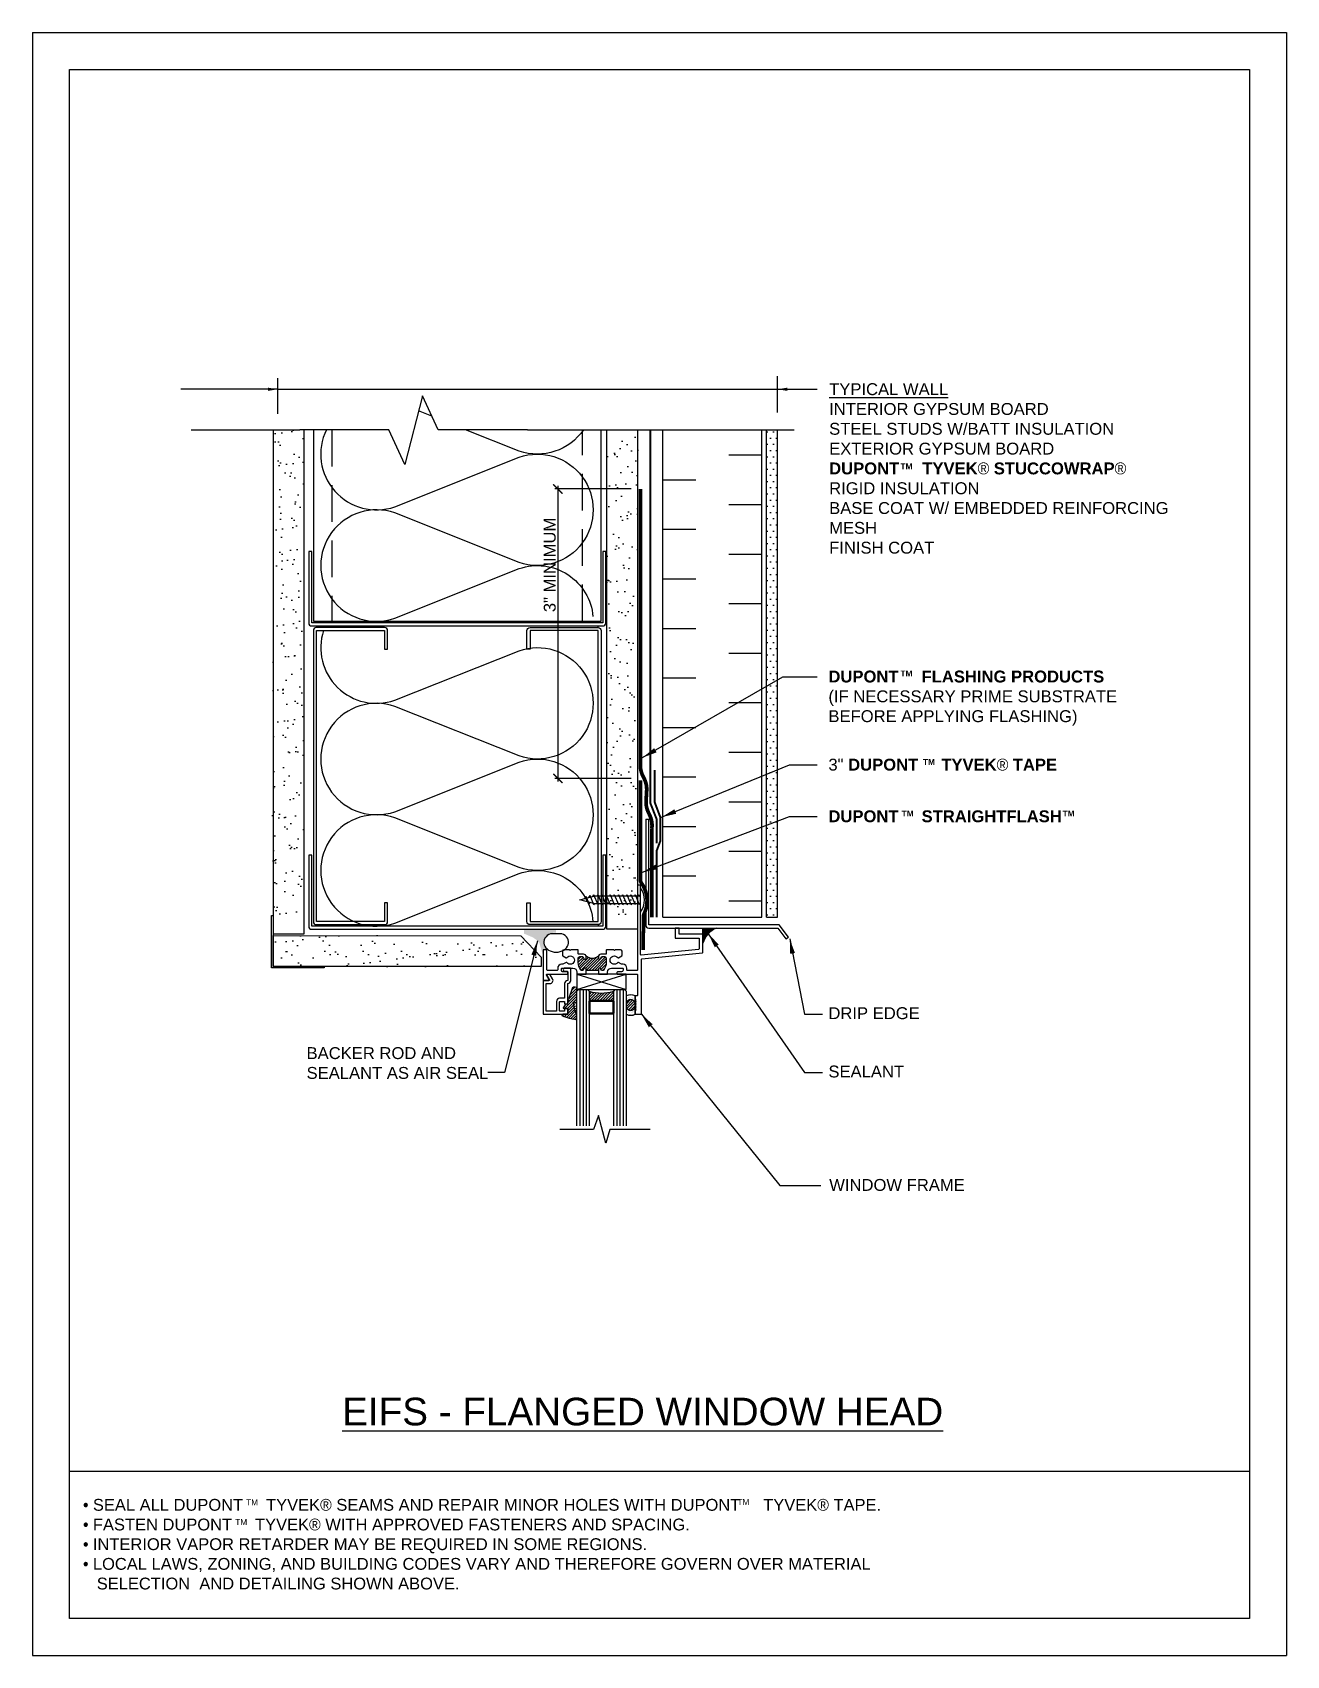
# Model space of a CAD drawing. Extents: x 0 to 25.5, y 0 to 33.
import ezdxf

# ---------------------------------------------------------------- set-up
doc = ezdxf.new("R2010")
doc.units = 0
doc.header["$LTSCALE"] = 1.5
doc.header["$MEASUREMENT"] = 0
doc.linetypes.add('CENTER', pattern=[2, 1.25, -0.25, 0.25, -0.25])
doc.linetypes.add('DASHED', pattern=[0.75, 0.5, -0.25])
doc.layers.get('0').update_dxf_attribs({"linetype": 'CONTINUOUS'})
doc.layers.get('DEFPOINTS').update_dxf_attribs({"linetype": 'CONTINUOUS'})
for name, color, linetype in [('8X11-TTB$0$B', 7, 'CONTINUOUS'), ('A-ANNO-TXT0', 252, 'CONTINUOUS'), ('A-FASTENERS', 1, 'CONTINUOUS'), ('A-FLASHING', 124, 'CONTINUOUS'), ('A-GYP_BOARD', 252, 'CONTINUOUS'), ('A-METAL_STUD', 252, 'CONTINUOUS'), ('A-SEALANT', 252, 'CONTINUOUS'), ('CLADDING', 252, 'CONTINUOUS'), ('DUPONT_FLASHING', 251, 'CENTER'), ('HATCH', 252, 'CONTINUOUS'), ('INSULATION', 40, 'CONTINUOUS'), ('RIGID_INSULATION', 191, 'CONTINUOUS'), ('STRUCTURE', 252, 'CONTINUOUS'), ('TEXT', 7, 'CONTINUOUS'), ('TYVEK', 160, 'DASHED'), ('TYVEK_TAPE', 130, 'CONTINUOUS'), ('W', 7, 'CONTINUOUS'), ('WINDOW', 252, 'CONTINUOUS')]:
    doc.layers.add(name, color=color, linetype=linetype)
doc.styles.add('DETAILS', font='sanss___.ttf', dxfattribs={"height": 1})
doc.dimstyles.new('TYVEKDETAILS', dxfattribs={"dimscale": 6, "dimtxt": 1.5, "dimasz": 0.1, "dimexe": 0.75, "dimexo": 0.75, "dimgap": 0.75, "dimtad": 0, "dimtih": 1, "dimtoh": 1, "dimdec": 4, "dimzin": 0, "dimtxsty": 'DETAILS', "dimcen": 0.0625, "dimazin": 3, "dimtfac": 1, "dimtdec": 4, "dimtofl": 0, "dimtmove": 0, "dimatfit": 3, "dimtolj": 1, "dimtzin": 0})
pattern_1 = [(225, (23.7524557107619, 18.85177684920218), (0.0276213586400995, -0.02762135864009952), [])]

# ---------------------------------------------------------------- blocks, each defined once
blk = doc.blocks.new('*X1')
at = {"color": 0}
for p, q in [((0.140625, 0.34375), (0.140625, 0.34375)), ((0.15625, 0.375), (0.15625, 0.375)), ((0.171875, 0.34375), (0.171875, 0.34375)), ((0.1875, 0.375), (0.1875, 0.375)), ((0.203125, 0.34375), (0.203125, 0.34375)), ((0.21875, 0.375), (0.21875, 0.375)), ((0.234375, 0.34375), (0.234375, 0.34375)), ((0.25, 0.375), (0.25, 0.375)), ((0.265625, 0.34375), (0.265625, 0.34375)), ((0.28125, 0.375), (0.28125, 0.375)), ((0.296875, 0.34375), (0.296875, 0.34375)), ((0.3125, 0.375), (0.3125, 0.375)), ((0.140625, 0.28125), (0.140625, 0.28125)), ((0.140625, 0.09375), (0.140625, 0.09375)), ((0.140625, 0.03125), (0.140625, 0.03125)), ((0.15625, 0.3125), (0.15625, 0.3125)), ((0.15625, 0.0625), (0.15625, 0.0625)), ((0.15625, 0), (0.15625, 0)), ((0.171875, 0.03125), (0.171875, 0.03125)), ((0.1875, 0.3125), (0.1875, 0.3125)), ((0.1875, 0.0625), (0.1875, 0.0625)), ((0.1875, 0), (0.1875, 0)), ((0.203125, 0.03125), (0.203125, 0.03125)), ((0.21875, 0.3125), (0.21875, 0.3125)), ((0.21875, 0.0625), (0.21875, 0.0625)), ((0.21875, 0), (0.21875, 0)), ((0.234375, 0.03125), (0.234375, 0.03125)), ((0.25, 0.3125), (0.25, 0.3125)), ((0.25, 0.0625), (0.25, 0.0625)), ((0.25, 0), (0.25, 0)), ((0.265625, 0.03125), (0.265625, 0.03125)), ((0.28125, 0.3125), (0.28125, 0.3125)), ((0.28125, 0.0625), (0.28125, 0.0625)), ((0.28125, 0), (0.28125, 0)), ((0.296875, 0.28125), (0.296875, 0.28125)), ((0.296875, 0.09375), (0.296875, 0.09375)), ((0.296875, 0.03125), (0.296875, 0.03125)), ((0.3125, 0.3125), (0.3125, 0.3125)), ((0.3125, 0.25), (0.3125, 0.25)), ((0.3125, 0.125), (0.3125, 0.125)), ((0.3125, 0.0625), (0.3125, 0.0625)), ((0.3125, 0), (0.3125, 0))]:
    blk.add_line(p, q, dxfattribs=at)
blk = doc.blocks.new('_ARCHTICK')
at = {"color": 0, "linetype": 'BYBLOCK', "const_width": 0.15}
blk.add_lwpolyline([(-0.5, -0.5), (0.5, 0.5)], dxfattribs=at)

msp = doc.modelspace()

# ---------------------------------------------------------------- hatches: boundary and pattern name
at = {"layer": '8X11-TTB$0$B', "linetype": 'CONTINUOUS'}
h = msp.add_hatch(color=256, dxfattribs=at)
edge = h.paths.add_edge_path()
edge.add_ellipse((10.64631480627565, 14.50190644538086), major_axis=(0.2513421518516594, 0), ratio=0.7904274812811878, start_angle=90, end_angle=228.3388325981948, ccw=False)
edge.add_line((10.64631480627566, 14.70057418940876), (10.64631480627566, 14.76923653660328))
edge.add_line((10.64631480627566, 14.76923653660328), (9.997170938203908, 14.76923653660328))
edge.add_line((9.997170938203908, 14.76923653660328), (9.997170938203908, 14.67654852824967))
edge.add_line((9.997170938203908, 14.67654852824967), (10.1726606257255, 14.60264315825185))
edge.add_line((10.1726606257255, 14.60264315825185), (10.2509321161308, 14.54960534890967))
edge.add_line((10.2509321161308, 14.54960534890967), (10.30659171069204, 14.49135064940361))
edge.add_line((10.30659171069204, 14.49135064940361), (10.33529084333328, 14.38962197999642))
edge.add_line((10.33529084333328, 14.38962197999642), (10.3797364956327, 14.23506794103659))
edge.add_line((10.3797364956327, 14.23506794103659), (10.3797364956327, 14.35348398397795))
edge.add_line((10.3797364956327, 14.35348398397795), (10.4577364956327, 14.35348398397795))
edge.add_line((10.4577364956327, 14.35348398397795), (10.47924160479018, 14.35348398397795))
at = {"layer": 'A-ANNO-TXT0', "linetype": 'CONTINUOUS'}
h = msp.add_hatch(dxfattribs=at)
h.set_pattern_fill('AR-SAND', color=256, scale=0.25175, style=0)
h.set_pattern_definition([(37.50000000000001, (41.39108791470288, 34.20446621156336), (-0.01585857790409385, 0.4850778838490626), [0, -0.3826599999999999, 0, -0.4279749999999999, 0, -0.40909375]), (7.499999999999999, (41.39108791470288, 34.20446621156336), (0.4455412855511502, 0.7104752719215871), [0, -0.206435, 0, -0.3448975, 0, -0.13216875]), (327.5, (41.08143541470288, 34.20446621156336), (0.7839852136959388, 0.001424666727930812), [0, -0.125875, 0, -0.4531499999999999, 0, -0.5916125]), (317.5, (41.08143541470288, 34.20446621156336), (0.7567923727010747, 0.2209548234721972), [0, -0.0629375, 0, -0.297065, 0, -0.3398625])])
h.paths.add_polyline_path([(5.512752156868913, 24.92286006779065), (5.423364095250491, 24.92286006779066), (4.883382516793887, 24.92286006779066), (4.883382516793588, 15.00611418635577), (5.512752156868586, 15.00611418635577)])
h.paths.add_polyline_path([(12.30994426967873, 24.92286006779066), (11.68057462960374, 24.92286006779066), (11.68057462960359, 15.00611418635577), (12.30994426967859, 15.00611418635577)])
h = msp.add_hatch(dxfattribs=at)
h.set_pattern_fill('DOTS', color=256, scale=2.01398, style=0)
h.set_pattern_definition([(0, (39.73871756331251, 33.94059240328304), (0.062936875, 0.12587375), [0, -0.12587375])])
h.paths.add_polyline_path([(15.15054479271089, 24.92286006779066), (14.92827760350701, 24.92286006779066), (14.928277603507, 15.00903821608661), (15.15054479271091, 15.00903821608661)])
at = {"layer": 'HATCH'}
h = msp.add_hatch(dxfattribs=at)
h.set_pattern_fill('AR-SAND,_O', color=256, scale=0.25, angle=-1.272221872585407e-14)
h.set_pattern_definition([(37.49999999999999, (-3.78015125224276, 23.69533725414368), (-0.01574833952740192, 0.4817059422532897), [0, -0.38, 0, -0.425, 0, -0.40625]), (7.49999999999999, (-3.78015125224276, 23.69533725414368), (0.4424441763169319, 0.705536516307435), [0, -0.2049999999999993, 0, -0.3424999999999987, 0, -0.1312499999999994]), (327.5, (-4.087651252242765, 23.69533725414368), (0.7785354654378738, 0.001414763384240934), [0, -0.125, 0, -0.45, 0, -0.5875]), (317.5, (-4.087651252242765, 23.69533725414368), (0.7515316511430733, 0.2194188912335621), [0, -0.0625, 0, -0.295, 0, -0.3375])])
h.paths.add_polyline_path([(4.893382516793594, 14.63841774059851), (4.893382516793594, 14.01058714789389), (10.34638251679359, 14.01058714789389), (10.34638251679359, 14.19799914503159), (9.930628539185589, 14.63558714789388)])
at = {"layer": 'TEXT', "linetype": 'CONTINUOUS'}
msp.add_hatch(color=7, dxfattribs=at).paths.add_polyline_path([(13.90615021266731, 14.79087920858738), (13.63291918359234, 14.79087920858738), (13.63291918359234, 14.55881354297339), (13.63291918359234, 14.48054006517635, -0.2237295289594816)])
at = {"layer": 'WINDOW'}
h = msp.add_hatch(dxfattribs=at)
h.set_pattern_fill('ANSI31', color=256, scale=0.3125, angle=-180, style=0)
h.set_pattern_definition(pattern_1)
h.paths.add_polyline_path([(11.66791918359232, 14.09330590380672), (11.66791918359232, 14.17838248446988, 0.4142135623730782), (11.63691918359232, 14.20938248446988), (11.60647922843566, 14.20938248446988), (11.58291900765063, 14.20938248446988, 0.4134367706477985), (11.55791909562148, 14.18444880591782, -0.4134367706477768), (11.53291918359233, 14.15951512736578, -0.4142135623730014), (11.50791918359232, 14.18451512736577), (11.50791918359231, 14.22151512736575, -0.0235299427076355), (11.50814040184743, 14.22621330658701, -0.3828738555299172), (11.2576979653372, 14.22621330658701, -0.02352994270754205), (11.25791918359231, 14.22151512736578), (11.25791918359232, 14.18451512736578, -0.414213562373142), (11.23291918359232, 14.15951512736578, -0.4134367706478139), (11.20791927156316, 14.18444880591784, 0.4134367706477617), (11.182919359534, 14.20938248446988), (11.12891918359231, 14.20938248446988, 0.4142135623731245), (11.09791918359231, 14.17838248446988), (11.09791918359231, 14.09330590380669, 0.1770594805052711), (11.15686543213197, 13.93206551168075, 0.2209495453946134), (11.16450758219039, 13.92851512736578), (11.18291918359231, 13.92851512736578, 0.4142135623731367), (11.20791918359231, 13.95351512736578, -0.4142135623730951), (11.23291918359232, 13.97851512736578, -0.4142135623731262), (11.25791918359232, 13.95351512736578), (11.25791918359231, 13.92851512736578), (11.50791918359232, 13.92851512736578), (11.50791918359232, 13.95351512736576, -0.4142135623732721), (11.53291918359233, 13.97851512736577, -0.4142135623730742), (11.55791918359231, 13.95351512736578, 0.4142135623731161), (11.58291918359233, 13.92851512736578), (11.60133078499425, 13.92851512736578, 0.2209495453946811), (11.60897293505267, 13.93206551168075, 0.1770594805052991)])
h = msp.add_hatch(dxfattribs=at)
h.set_pattern_fill('ANSI31', color=256, scale=0.3125, angle=-180, style=0)
h.set_pattern_definition(pattern_1)
edge = h.paths.add_edge_path()
edge.add_ellipse((11.03881229226082, 13.17100101638528), major_axis=(-0.03159978577966089, 0.1394281120501379), ratio=0.1315504041792656, start_angle=43.1554929007536, end_angle=180.0222035758548)
edge.add_arc((11.0189767460833, 13.27112562511844), 0.01581211163489906, 41.51531821076611, 187.5342239358506, ccw=False)
edge.add_arc((11.04765438319419, 13.29690276057084), 0.02274858542222977, 222.2539258485234, 304.0602292989292)
edge.add_arc((11.05500924655273, 13.29272414986804), 0.01562499999999823, 290.1629550825492, 350.3876189619861)
edge.add_line((11.07041487119355, 13.29011505914015), (11.07041487119355, 13.56247379270914))
edge.add_line((11.07041487119355, 13.56247379270914), (11.06973903718998, 13.56924345748497))
edge.add_ellipse((11.02405058609887, 13.56811141115173), major_axis=(0.04568845109110958, 0.001132046333257498), ratio=0.6211639215728223, start_angle=-2.228932720769633e-11, end_angle=153.240306021906)
edge.add_line((10.98293863190164, 13.57987869305224), (10.90633580346158, 13.36396572499086))
edge.add_ellipse((10.91537364277497, 13.34005083189714), major_axis=(0.008507034838835916, 0.04675090711238047), ratio=0.3124151545627992, start_angle=62.54228582398135, end_angle=105.8208557421258)
edge.add_line((10.89900195478345, 13.32986215854268), (10.88263073931947, 13.25373339465391))
edge.add_arc((10.84412512085291, 13.30316445742682), 0.06265869947861552, 270.45561106428346, 307.9177399520764, ccw=False)
edge.add_arc((10.84721420472357, 13.22047510644363), 0.02019947474510423, 97.3691930735012, 140.7733178533448)
edge.add_line((10.83156668011489, 13.23324905468209), (10.79222808474698, 13.17116011231292))
edge.add_arc((10.80785308474698, 13.17116011231292), 0.01562499999999938, 179.9999999999935, 278.918565466008)
edge.add_line((10.81027543639283, 13.1557240235109), (10.88291918359232, 13.16712384783467))
edge.add_line((10.88291918359232, 13.16712384783467), (10.88291918359232, 13.03713607180084))
edge.add_line((10.88291918359232, 13.03713607180084), (10.78150982171582, 13.03713607180101))
edge.add_arc((10.78150982171578, 13.02151107180102), 0.0156249999999991, 89.99999999989903, 232.8133697693361)
edge.add_ellipse((10.92124252428734, 12.96831880675653), major_axis=(-0.1491766593049794, 0.04074428102226011), ratio=0.09140054553598981, start_angle=-1.017777498068325e-12, end_angle=179.999999999999)
edge.add_line((11.07041918359232, 12.92757452573427), (11.07041918359232, 13.03157452573428))
h = msp.add_hatch(dxfattribs=at)
h.set_pattern_fill('ANSI31', color=256, scale=0.3125, angle=-180, style=0)
h.set_pattern_definition(pattern_1)
h.paths.add_polyline_path([(11.32041918359232, 13.50726512736577, 0.1532661169364064), (11.82041918359232, 13.50726512736577), (11.82041918359232, 13.30401445686299, 0.4142135623730951), (11.80041918359233, 13.324014456863), (11.34041918359233, 13.324014456863, 0.4142135623730951), (11.32041918359232, 13.30401445686299)])
h = msp.add_hatch(dxfattribs=at)
h.set_pattern_fill('ANSI31', color=256, scale=0.3125, angle=-180, style=0)
h.set_pattern_definition(pattern_1)
h.paths.add_polyline_path([(12.25791918359231, 13.27601374472752, 0.5994849690439674), (12.07041918359231, 13.27601374472751), (12.07041918359231, 13.17583122270282, 0.5994849690439856), (12.25791918359231, 13.17583122270282)])

# ---------------------------------------------------------------- linework, layer by layer
at = {"layer": 'A-ANNO-TXT0', "linetype": 'CONTINUOUS'}
for p, q in [((13.63291918359234, 14.55881354297339), (13.63291918359234, 14.79087920858738)), ((13.63291918359234, 14.79087920858738), (13.81149999569854, 14.79087920858738))]:
    msp.add_line(p, q, dxfattribs=at)
at = {"layer": 'A-FASTENERS', "color": 252}
for p, q in [((11.13147091039204, 15.3640557157447, 2.979996827461446e-09), (11.4131617821075, 15.43674095744392, 2.979996827461446e-09)), ((11.4131617821075, 15.29137047404548, 2.979996827461446e-09), (11.13147091039204, 15.3640557157447, 2.979996827461446e-09)), ((11.2346847343882, 15.39025137263137, 2.979996827461446e-09), (11.26151684580768, 15.42999190522038, 2.979996827461446e-09)), ((11.32267011757799, 15.28158268101809, 2.979996827461446e-09), (11.26151684580768, 15.42999190522038, 2.979996827461446e-09)), ((11.31079362828823, 15.41032670426863, 2.979996827461446e-09), (11.33762573970771, 15.45006723685763, 2.979996827461446e-09)), ((11.32267011757799, 15.28158268101809, 2.979996827461446e-09), (11.34238447304674, 15.31084903843997, 2.979996827461446e-09)), ((11.41525986560359, 15.26166161174079, 2.979996827461446e-09), (11.33762573970771, 15.45006723685763, 2.979996827461446e-09)), ((11.39146759686318, 15.43114316477021, 2.979996827461446e-09), (11.41527512439265, 15.46640404338142, 2.979996827461446e-09)), ((12.36691918359233, 15.43674095744369, 2.979996827461446e-09), (11.4131617821075, 15.43674095744392, 2.979996827461446e-09)), ((11.4131617821075, 15.29137047404548, 2.979996827461446e-09), (12.36691918359233, 15.29137047404525, 2.979996827461446e-09)), ((11.41525986560359, 15.26166161174079, 2.979996827461446e-09), (11.43497422107234, 15.29092796916267, 2.979996827461446e-09)), ((11.49964096911922, 15.26166161174079, 2.979996827461446e-09), (11.41527512439265, 15.46640404338142, 2.979996827461446e-09)), ((11.47989609607234, 15.43713768595954, 2.979996827461446e-09), (11.49965622790828, 15.46640404338142, 2.979996827461446e-09)), ((11.49964096911922, 15.26166161174079, 2.979996827461446e-09), (11.51935532458797, 15.29092796916267, 2.979996827461446e-09)), ((11.58402207263484, 15.26166161174079, 2.979996827461446e-09), (11.49965622790828, 15.46640404338142, 2.979996827461446e-09)), ((11.56427719958797, 15.43713768595954, 2.979996827461446e-09), (11.5840373314239, 15.46640404338142, 2.979996827461446e-09)), ((11.58402207263484, 15.26166161174079, 2.979996827461446e-09), (11.60373642810359, 15.29092796916267, 2.979996827461446e-09)), ((11.66840317615047, 15.26166161174079, 2.979996827461446e-09), (11.5840373314239, 15.46640404338142, 2.979996827461446e-09)), ((11.64865830310359, 15.43713768595954, 2.979996827461446e-09), (11.66841843493953, 15.46640404338142, 2.979996827461446e-09)), ((11.66840317615047, 15.26166161174079, 2.979996827461446e-09), (11.68811753161922, 15.29092796916267, 2.979996827461446e-09)), ((11.75278427966609, 15.26166161174079, 2.979996827461446e-09), (11.66841843493953, 15.46640404338142, 2.979996827461446e-09)), ((11.73303940661922, 15.43713768595954, 2.979996827461446e-09), (11.75279953845515, 15.46640404338142, 2.979996827461446e-09)), ((11.75278427966609, 15.26166161174079, 2.979996827461446e-09), (11.77249863513484, 15.29092796916267, 2.979996827461446e-09)), ((11.83716538318172, 15.26166161174079, 2.979996827461446e-09), (11.75279953845515, 15.46640404338142, 2.979996827461446e-09)), ((11.81742051013484, 15.43713768595954, 2.979996827461446e-09), (11.83718064197078, 15.46640404338142, 2.979996827461446e-09)), ((11.83716538318172, 15.26166161174079, 2.979996827461446e-09), (11.85687973865047, 15.29092796916267, 2.979996827461446e-09)), ((11.92154648669734, 15.26166161174079, 2.979996827461446e-09), (11.83718064197078, 15.46640404338142, 2.979996827461446e-09)), ((11.90179398425594, 15.43713768595954, 2.979996827461446e-09), (11.92154648669734, 15.46640404338142, 2.979996827461446e-09)), ((12.00592759021297, 15.26166161174079, 2.979996827461446e-09), (11.92154648669734, 15.46640404338142, 2.979996827461446e-09)), ((11.92154648669734, 15.26166161174079, 2.979996827461446e-09), (11.94126084216609, 15.29092796916267, 2.979996827461446e-09)), ((11.98616745837703, 15.43713768595954, 2.979996827461446e-09), (12.00592759021297, 15.46640404338142, 2.979996827461446e-09)), ((12.09030106433406, 15.26166161174079, 2.979996827461446e-09), (12.00592759021297, 15.46640404338142, 2.979996827461446e-09)), ((12.00592759021297, 15.26166161174079, 2.979996827461446e-09), (12.02563431628719, 15.29092796916267, 2.979996827461446e-09)), ((12.07054856189265, 15.43713768595954, 2.979996827461446e-09), (12.09030106433406, 15.46640404338142, 2.979996827461446e-09)), ((12.17467453845515, 15.26166161174079, 2.979996827461446e-09), (12.09030106433406, 15.46640404338142, 2.979996827461446e-09)), ((12.09030106433406, 15.26166161174079, 2.979996827461446e-09), (12.11000779040828, 15.29092796916267, 2.979996827461446e-09)), ((12.15492203601375, 15.43713768595954, 2.979996827461446e-09), (12.17467453845515, 15.46640404338142, 2.979996827461446e-09)), ((12.25904801257625, 15.26166161174079, 2.979996827461446e-09), (12.17467453845515, 15.46640404338142, 2.979996827461446e-09)), ((12.17467453845515, 15.26166161174079, 2.979996827461446e-09), (12.1943888939239, 15.29092796916267, 2.979996827461446e-09)), ((12.23929551013484, 15.43713768595954, 2.979996827461446e-09), (12.25904801257625, 15.46640404338142, 2.979996827461446e-09)), ((12.34342148669734, 15.26166161174079, 2.979996827461446e-09), (12.25904801257625, 15.46640404338142, 2.979996827461446e-09)), ((12.32366898425594, 15.43713768595954, 2.979996827461446e-09), (12.34342148669734, 15.46640404338142, 2.979996827461446e-09)), ((12.36691918359256, 15.40938404212714, 2.979996827461446e-09), (12.34342148669734, 15.46640404338142, 2.979996827461446e-09)), ((12.34342148669734, 15.26166161174079, 2.979996827461446e-09), (12.36313584216609, 15.29092796916267, 2.979996827461446e-09))]:
    msp.add_line(p, q, dxfattribs=at)
msp.add_arc((12.00136223430572, 15.36151512736579, 2.979996827461446e-09), 0.4428677942363103, 325.6322452455889, 34.36775475441015, dxfattribs=at)
at = {"layer": 'A-FLASHING'}
msp.add_line((12.46912265070412, 17.00671094214281), (12.53205961471178, 17.00671094214281), dxfattribs=at)
msp.add_lwpolyline([(12.46912265070412, 17.00671094214281), (12.46912265070412, 14.85381617259493, 0.414213562373095), (12.53205961471162, 14.79087920858738), (14.93274466809839, 14.79087920858738)], format="xyb", dxfattribs=at)
msp.add_lwpolyline([(14.93274466809839, 14.85381617259458), (12.53205961471162, 14.8538161725951), (12.53205961471178, 17.00671094214281)], dxfattribs=at)
at = {"layer": 'A-FLASHING', "elevation": 3.000831249158483e-09}
msp.add_lwpolyline([(14.35017959682448, 14.79087920858738), (15.15372898607944, 14.79087920858738), (15.31790355781761, 14.56903571790802), (15.3701137154634, 14.60428591654289), (15.18544964081498, 14.85381617259493), (14.35017959682448, 14.8538161725951)], dxfattribs=at)
at = {"layer": 'A-GYP_BOARD', "linetype": 'CONTINUOUS'}
for p, q in [((3.223877315677129, 24.92286006779066, 4.195972745326867e-09), (5.433364095250511, 24.92286006779066, 4.195972745326867e-09)), ((10.0655246462025, 24.92286006779066, 4.195972745326867e-09), (15.48640627460434, 24.92286006779066, 4.195972745326867e-09))]:
    msp.add_line(p, q, dxfattribs=at)
at = {"layer": 'A-GYP_BOARD'}
for points in [[(4.893382516793892, 24.92286006779066), (4.893382516793594, 14.67317312600254), (5.522752156868592, 14.67317312600254), (5.522752156868918, 24.92286006779065)], [(12.30491918359248, 24.92286006779066), (12.30491918359232, 14.76626767999133), (11.67991918359232, 14.76626767999133), (11.67991918359248, 24.92286006779066)]]:
    msp.add_lwpolyline(points, dxfattribs=at)
for points in [[(4.893382516793594, 15.04904705401751), (4.893382516793594, 14.01058714789389), (5.931842422917342, 14.01058714789389), (5.931842422917342, 13.97911866589011), (4.861914034789848, 13.97911866589011), (4.861914034789848, 15.04904705401751)], [(4.893382516793594, 14.63841774059851), (9.930628539185587, 14.63558714789389), (10.34638251679359, 14.19799914503159), (10.34638251679359, 14.01058714789389), (4.893382516793594, 14.01058714789389)]]:
    msp.add_lwpolyline(points, close=True, dxfattribs=at)
at = {"layer": 'A-METAL_STUD'}
for p, q in [((5.774500012898585, 20.90218470671503), (5.774500012898585, 20.93365318871906)), ((11.50176373758109, 20.90218470671503), (11.50176373758109, 20.93365318871906)), ((5.774500012898585, 14.86023616199505), (5.774500012898585, 14.82876767999128)), ((11.50176373758109, 14.86023616199505), (11.50176373758109, 14.8287676799911))]:
    msp.add_line(p, q, dxfattribs=at)
msp.add_lwpolyline([(5.711563048891193, 24.92286006779063), (5.711563048891094, 21.02805863473055), (11.56470070158859, 21.02805863473055), (11.5647007015887, 24.92286006779066)], dxfattribs=at)
at = {"layer": 'A-METAL_STUD', "linetype": 'DASHED'}
msp.add_lwpolyline([(6.089184832936184, 24.92286006779059), (6.089184832936098, 21.02805863473055), (11.18707891754359, 21.02805863473055), (11.18707891754368, 24.92286006779066)], dxfattribs=at)
at = {"layer": 'A-METAL_STUD'}
for points in [[(11.59616918359234, 22.44414032489901), (11.59616918359211, 20.99659015272652), (5.680094566887348, 20.99659015272677), (5.680094566887348, 22.44414032489901), (5.617157602879843, 22.44414032489901), (5.617157602879843, 20.99659015272652, 0.414213562373095), (5.680094566887348, 20.93365318871906), (11.59616918359234, 20.93365318871906, 0.414213562373095), (11.65910614759984, 20.99659015272652), (11.65910614759984, 22.44414032489901)], [(7.159113221063137, 20.46162595866256), (7.222050185071097, 20.46162595866256), (7.222050185071097, 20.83924774270757, 0.414213562373095), (7.159113221063592, 20.90218470671503), (5.774500012898585, 20.90218470671503, 0.414213562373095), (5.711563048891094, 20.83924774270757), (5.711563048891094, 14.9231731260026, 0.414213562373095), (5.774500012898585, 14.86023616199505), (7.159113221063592, 14.86023616199505, 0.414213562373095), (7.222050185071097, 14.9231731260026), (7.222050185071097, 15.30079491004786), (7.159113221063137, 15.30079491004786), (7.159113221063137, 14.9231731260026), (5.774500012898585, 14.92317312600277), (5.774500012899054, 20.83924774270757), (7.159113221063137, 20.83924774270757)], [(10.11715052941655, 20.46162595866256), (10.05421356540859, 20.46162595866256), (10.05421356540859, 20.83924774270757, -0.414213562373095), (10.11715052941609, 20.90218470671503), (11.50176373758109, 20.90218470671503, -0.414213562373095), (11.56470070158859, 20.83924774270757), (11.56470070158859, 14.9231731260026, -0.414213562373095), (11.50176373758109, 14.86023616199505), (10.11715052941609, 14.86023616199505, -0.414213562373095), (10.05421356540859, 14.9231731260026), (10.05421356540859, 15.30079491004786), (10.11715052941655, 15.30079491004786), (10.11715052941655, 14.9231731260026), (11.50176373758109, 14.92317312600277), (11.50176373758063, 20.83924774270757), (10.11715052941655, 20.83924774270757)], [(11.59616918359234, 16.2763178521636), (11.59616918359211, 14.8287676799911), (5.680094566887348, 14.82876767999128), (5.680094566887348, 16.2763178521636), (5.617157602879843, 16.2763178521636), (5.617157602879843, 14.8287676799911, 0.414213562373095), (5.680094566887348, 14.76583071598356), (11.59616918359234, 14.76583071598356, 0.414213562373095), (11.65910614759984, 14.8287676799911), (11.65910614759984, 16.2763178521636)]]:
    msp.add_lwpolyline(points, format="xyb", close=True, dxfattribs=at)
at = {"layer": 'A-SEALANT'}
for p, q in [((11.51087253575898, 10.97763482300343, 2.979996827461446e-09), (11.41004730425039, 10.69857131327764, 2.979996827461446e-09)), ((11.65872187546382, 10.41950780355184, 2.979996827461446e-09), (11.51087253575898, 10.97763482300343, 2.979996827461446e-09)), ((11.41004730425039, 10.69857131327764, 2.979996827461446e-09), (10.72234302699161, 10.69857131327764, 2.979996827461446e-09)), ((11.74216467574758, 10.69857131327764, 2.979996827461446e-09), (11.65872187546382, 10.41950780355184, 2.979996827461446e-09)), ((12.56224531511271, 10.69857131327764, 2.979996827461446e-09), (11.74216467574758, 10.69857131327764, 2.979996827461446e-09))]:
    msp.add_line(p, q, dxfattribs=at)
at = {"layer": 'CLADDING'}
for p, q in [((14.92827760350699, 15.00903821608661), (14.92827760350701, 24.92286006779066)), ((15.15054479271091, 15.00903821608661), (15.15054479271089, 24.92286006779066)), ((14.92827760350701, 15.00903821608661), (15.15054479271091, 15.00903821608661))]:
    msp.add_line(p, q, dxfattribs=at)
at = {"layer": 'DEFPOINTS'}
for p, q in [((-5.329070518200751e-15, 33), (0, -3.552713678800501e-15)), ((-5.329070518200751e-15, 33), (25.5, 33)), ((25.5, 33), (25.5, -3.552713678800501e-15)), ((0, -3.552713678800501e-15), (25.5, -3.552713678800501e-15))]:
    msp.add_line(p, q, dxfattribs=at)
at = {"layer": 'DUPONT_FLASHING', "linetype": 'CONTINUOUS', "const_width": 0.07552435680899999}
for points in [[(12.36300028388964, 23.71921513280216), (12.36300028388964, 18.12073799575162)], [(12.48805324139036, 17.56167653707897), (12.47879524752458, 17.41017343158629)], [(12.59548561108431, 16.82039548292982), (12.59377516328551, 15.00611418635577)]]:
    msp.add_lwpolyline(points, dxfattribs=at)
at = {"layer": 'DUPONT_FLASHING', "linetype": 'CONTINUOUS'}
for points, const_width in [([(12.36300028388964, 18.14973812185524, 0.1527414251704736), (12.42552676264002, 17.8557073294671, -0.1527414251704743), (12.48805324139036, 17.56167653707897)], 0.07552435680899999), ([(12.47879524752458, 17.41017343158629), (12.47879524752458, 17.41017343158629, 0.1527414251704736), (12.53714042930446, 17.1152844572581, -0.1527414251704743), (12.59548561108431, 16.82039548292982)], 0.07552435680899999), ([(12.41579002597202, 14.34581749492028, 0.1099837657425631), (12.41579002597202, 14.34581749492028), (12.4265220966507, 15.05312046551644)], 0.075)]:
    msp.add_lwpolyline(points, format="xyb", dxfattribs=dict(at, const_width=const_width))
at = {"layer": 'DUPONT_FLASHING', "linetype": 'CONTINUOUS', "const_width": 0.075, "elevation": 2.979996827461446e-09}
msp.add_lwpolyline([(12.42395598780901, 15.03061187040812), (12.42395598780901, 15.03061187040812, -0.1140057311146726), (12.43408872488404, 15.07447387052633, 0.2742648549507707), (12.3827140964338, 15.70497384802212, -0.1554001096778946), (12.36429509109455, 15.7628058574128), (12.36429509109455, 17.79682855965706)], format="xyb", dxfattribs=at)
at = {"layer": 'HATCH', "color": 7}
msp.add_arc((14.0989560638879, 14.34567809984772, 2.979996827461446e-09), 0.4851578335839942, 113.4162714994137, 163.8605898891167, dxfattribs=at)
at = {"layer": 'INSULATION'}
msp.add_lwpolyline([(8.120315058847975, 25.19667676135447), (7.849143551831499, 25.30467272051712)], dxfattribs=at)
for points in [[(5.976742445272578, 24.92286006779061, 0.6686231589737575), (7.365727223468511, 23.35611271028648), (9.897304903574167, 24.36433131985167, -1.404370499398822), (9.897304903575083, 22.22324735815025), (7.365727223465541, 23.23146596771672, 1.404370499403762), (7.365727223468511, 21.09038200601651), (9.897304903574167, 22.0986006155817, -0.4894259417186669), (11.39680206668559, 21.12246408074205)], [(11.20491927281266, 24.92286006779066, -0.3389672377157131), (9.897304903575083, 24.48897806242022), (8.807847517563719, 24.92286212591804)], [(5.916469782240043, 20.83924774270757, 0.6181255570715865), (7.365727223469193, 19.42255245981743), (9.897304903575083, 20.43077106938262, -1.404370499398822), (9.897304903575083, 18.28968710768094), (7.365727223465541, 19.29790571724741, 1.404370499403763), (7.365727223468511, 17.1568217555472), (9.897304903574167, 18.16504036511238, -1.404370499398822), (9.897304903575083, 16.02395640341097), (7.365727223465541, 17.03217501297744, 1.404370499403762), (7.365727223468511, 14.89109105127723), (9.897304903574167, 15.89930966084241, -0.4894259417186669), (11.39680206668559, 14.92317312600277)]]:
    msp.add_lwpolyline(points, format="xyb", dxfattribs=at)
at = {"layer": 'RIGID_INSULATION', "linetype": 'CONTINUOUS'}
for p, q in [((12.81494423670047, 15.00903821608661), (12.81494423670049, 24.92286006779066)), ((14.82892708494053, 15.00903821608661), (14.82892708494051, 24.92286006779066)), ((14.15759946886047, 24.40913989965519), (14.82892708494047, 24.40913989965519)), ((12.81494423670047, 23.90564418759502), (13.48627185278048, 23.90564418759519)), ((14.15759946886048, 23.40214847553517), (14.82892708494047, 23.40214847553517)), ((12.81494423670041, 22.89865276347508), (13.48627185278044, 22.89865276347516)), ((14.15759946886043, 22.39515705141515), (14.82892708494043, 22.39515705141515)), ((12.81494423670039, 21.89166133935505), (13.4862718527804, 21.89166133935514)), ((14.1575994688604, 21.38816562729512), (14.82892708494039, 21.38816562729512)), ((12.81494423670033, 20.88466991523511), (13.48627185278034, 20.88466991523511)), ((14.15759946886033, 20.38117420317509), (14.82892708494034, 20.38117420317509)), ((12.8149442367003, 19.87767849111508), (13.4862718527803, 19.87767849111508)), ((14.1575994688603, 19.37418277905507), (14.8289270849403, 19.37418277905507)), ((12.81494423670024, 18.87068706699506), (13.48627185278026, 18.87068706699515)), ((14.15759946886023, 18.36719135493513), (14.82892708494025, 18.36719135493513)), ((12.8149442367002, 17.86369564287503), (13.48627185278021, 17.86369564287512)), ((14.15759946886021, 17.36019993081511), (14.8289270849402, 17.36019993081511)), ((12.81494423670014, 16.85670421875501), (13.48627185278016, 16.85670421875518)), ((14.15759946886015, 16.35320850669517), (14.82892708494015, 16.35320850669517)), ((12.81494423670011, 15.84971279463507), (13.48627185278011, 15.84971279463515)), ((14.15759946886012, 15.34621708257514), (14.82892708494011, 15.34621708257514)), ((12.81494423670047, 15.00903821608661), (14.82892708494053, 15.00903821608661))]:
    msp.add_line(p, q, dxfattribs=at)
at = {"layer": 'STRUCTURE', "elevation": 4.195972745326867e-09}
msp.add_lwpolyline([(10.0655246462025, 24.92286006779066), (8.246661157018703, 24.92286304427219), (7.928219545737274, 25.61298076473251), (7.570669195715723, 24.21893380207237), (7.245985942474718, 24.92286006779049), (5.433364095250511, 24.92286006779066)], dxfattribs=at)
at = {"layer": 'TEXT'}
for p, q in [((4.987096470236935, 25.27960884727278, 1.019763524364383e-08), (4.987096470236935, 25.97308148952317, 1.019763524364383e-08)), ((4.987096470236935, 25.24331956579314, 7.19680399448535e-09), (4.987096470236935, 25.93679220804344, 7.19680399448535e-09)), ((4.987096470236949, 25.74524275420143, 1.019763524364383e-08), (15.31760505546885, 25.74524275420143, 6.586255737663633e-09)), ((15.1505447927109, 25.27041696939641), (15.15054479271089, 26.00937077100282)), ((10.68336059482186, 23.78171513280216), (10.68336059482186, 17.771338942198)), ((12.17440374521291, 23.71921513280216), (10.62086059482186, 23.71921513280216)), ((12.17440374521291, 17.833838942198), (10.62086059482186, 17.833838942198)), ((15.39026787923164, 18.11024661422669), (15.95346614774579, 18.11024661422669)), ((15.39026787923164, 17.06051684648271), (15.95346614774577, 17.06051684648271))]:
    msp.add_line(p, q, dxfattribs=at)
at = {"layer": 'TYVEK', "color": 23, "const_width": 0.0402796569648, "elevation": -3.000831249158483e-09}
msp.add_lwpolyline([(12.69448922425781, 16.51660132253573), (12.69448937149663, 17.00036875615487), (12.56607942455037, 17.32316729692402), (12.56608173758293, 24.92286006779066)], dxfattribs=at)
at = {"layer": 'TYVEK_TAPE', "const_width": 0.0402796569648, "elevation": -3.000831249158483e-09}
msp.add_lwpolyline([(12.69389678854278, 15.00611418635577), (12.69389678854278, 16.36796110703373), (12.76485172349813, 16.55737725872996), (12.76485172349813, 17.04896315470238), (12.64971445164056, 17.35632527075235), (12.64971445164056, 18.00553483841185)], dxfattribs=at)
at = {"layer": 'W', "color": 7}
msp.add_line((0.7499999999999973, 3.749999999999996), (24.75, 3.749999999999996), dxfattribs=at)
at = {"layer": 'W'}
msp.add_lwpolyline([(0.749999999999992, 32.25), (24.75, 32.25), (24.75, 0.7499999999999964), (0.749999999999992, 0.7499999999999964)], close=True, dxfattribs=at)
at = {"layer": 'WINDOW'}
for p, q in [((10.76206932571323, 14.6765648822543), (10.53692566275733, 14.6765648822543)), ((11.13291918359232, 13.53851512736577, 2.979996827461446e-09), (11.13291918359232, 10.77018333049894, 2.979996827461446e-09)), ((11.19541918359232, 13.53851512736577, 2.979996827461446e-09), (11.19541918359232, 10.77018333049894, 2.979996827461446e-09)), ((11.25791918359232, 13.53851512736577, 2.979996827461446e-09), (11.25791918359232, 10.77018333049894, 2.979996827461446e-09)), ((11.88291918359232, 13.53851512736577, 2.979996827461446e-09), (11.88291918359232, 10.77018333049894, 2.979996827461446e-09)), ((11.94541918359232, 13.53851512736577, 2.979996827461446e-09), (11.94541918359232, 10.77018333049894, 2.979996827461446e-09)), ((12.00791918359232, 13.53851512736577, 2.979996827461446e-09), (12.00791918359232, 10.77018333049894, 2.979996827461446e-09))]:
    msp.add_line(p, q, dxfattribs=at)
at = {"layer": 'WINDOW', "elevation": 2.979996827461446e-09}
for points in [[(11.53291918359233, 14.15951512736576, 0.4142135623731159), (11.55791918359232, 14.18451512736577, -0.4142135623731054), (11.58291918359233, 14.20951512736578), (11.63691918359233, 14.20951512736578, -0.4142135623730949), (11.66791918359234, 14.17851512736578), (11.66791918359234, 14.09330590380669, -0.1770594805052748), (11.60897293505267, 13.93206551168075, -0.2209495453948463), (11.60133078499425, 13.92851512736578), (11.58291918359233, 13.92851512736578, -0.4142135623730846), (11.55791918359234, 13.95351512736578, 0.4142135623731262), (11.53291918359233, 13.97851512736578, 0.4142135623731367), (11.50791918359232, 13.95351512736578), (11.50791918359232, 13.85051512736577), (11.68591918359232, 13.85051512736577, 0.414213562373095), (11.69591918359233, 13.86051512736577), (11.69591918359233, 13.89551512736577, -0.4142135623730919), (11.77591918359233, 13.97551512736577), (11.99791918359233, 13.97551512736578, -0.4142135623731211), (12.00791918359232, 13.96551512736578), (12.00791918359232, 13.93151512736577, -0.414213562373095), (11.97691918359233, 13.90051512736578), (11.89791918359233, 13.90051512736576, 0.414213562373095), (11.88291918359232, 13.88551512736578), (11.88291918359232, 13.86051512736577, 0.414213562373095), (11.89291918359233, 13.85051512736578), (12.29491918359233, 13.85051512736578, -0.414213562373069), (12.30491918359234, 13.84051512736578), (12.30491918359232, 13.42351512736577, -0.4142135623730691), (12.29491918359233, 13.41351512736577), (12.26791918359233, 13.41351512736577, 0.414213562373069), (12.25791918359232, 13.40351512736578), (12.25791918359232, 13.34551512736577), (12.27291918359233, 13.33051512736577), (12.25791918359232, 13.31551512736577), (12.27291918359233, 13.30051512736577), (12.25791918359232, 13.28551512736577), (12.27291918359233, 13.27051512736577), (12.25791918359232, 13.25551512736577), (12.27291918359233, 13.24051512736577), (12.25791918359232, 13.22551512736577), (12.27291918359233, 13.21051512736577), (12.25791918359232, 13.19551512736577), (12.27291918359233, 13.18051512736577), (12.25791918359232, 13.16551512736577), (12.27291918359233, 13.15051512736576), (12.25791918359232, 13.13551512736576), (12.27291918359233, 13.12051512736576), (12.25791918359232, 13.10551512736576), (12.25791918359232, 13.03851512736577), (12.38291918359232, 13.03851512736577), (12.38291918359232, 14.15446525174465, -0.3853135861201812), (12.39192414640212, 14.16441562364675), (13.62391422078255, 14.28761463108479, 0.3853135861201285), (13.63291918359234, 14.2975650029869), (13.63291918359234, 14.66351512736578), (13.14891918359234, 14.66351512736578), (13.14891918359234, 14.78851512736578), (13.07091918359234, 14.78851512736578), (13.07091918359234, 14.58551512736578), (13.55491918359234, 14.58551512736578), (13.55491918359234, 14.36815403283164, -0.3853135861201833), (13.54591422078255, 14.35820366092955), (12.37791422078255, 14.24140366092954, -0.4437164408394605), (12.36691918359233, 14.25135403283164), (12.36691918359233, 15.34151512736578), (12.35691918359233, 15.35151512736579), (12.36691918359233, 15.36151512736579), (12.36691918359233, 15.66351512736578), (12.30491918359232, 15.66351512736578), (12.30491918359232, 13.93851512736578, -0.414213562373043), (12.29491918359233, 13.92851512736577), (12.09591918359233, 13.92851512736577, -0.414213562373043), (12.08591918359233, 13.93851512736578), (12.08591918359233, 13.97551512736578, 0.414213562373095), (12.00791918359232, 14.05351512736577), (11.98355504496758, 14.05351512736577, -0.1316524975874107), (11.97855504496757, 14.05485487332793), (11.91460533720948, 14.09177625431666, 0.3839683852959944), (11.90151302954103, 14.08899090935037, -3.079589394164548), (11.90151302954104, 14.19003934538118, 0.3839683852958766), (11.91460533720948, 14.1872540004149), (11.98291918359233, 14.22669501801342, 0.2679491924311631), (11.98791918359233, 14.23535527205125), (11.98791918359233, 14.31951512736578, 0.4142135623730867), (11.95691918359234, 14.35051512736578), (11.84691918359232, 14.35051512736578), (11.83191918359234, 14.33551512736578), (11.81691918359232, 14.35051512736578), (11.67791918359233, 14.35051512736577, 0.414213562373043), (11.66791918359234, 14.34051512736578), (11.66791918359232, 14.26951512736578, -0.414213562373095), (11.65791918359233, 14.25951512736577), (11.55791918359234, 14.25951512736577, 0.4142135623731003), (11.50791918359232, 14.20951512736578), (11.50791918359232, 14.18451512736577, 0.4142135623731159)], [(11.09791918359233, 14.17851512736578, -0.4142135623730971), (11.12891918359232, 14.20951512736578), (11.18291918359231, 14.20951512736578, -0.4142135623730742), (11.20791918359231, 14.18451512736577, 0.4142135623731262), (11.23291918359232, 14.15951512736576, 0.4142135623731158), (11.25791918359232, 14.18451512736577), (11.25791918359231, 14.20951512736578, 0.414213562373095), (11.20791918359231, 14.25951512736577), (11.10791918359232, 14.25951512736577, -0.414213562373095), (11.09791918359231, 14.26951512736578), (11.09791918359231, 14.34051512736578, 0.414213562373069), (11.08791918359231, 14.35051512736578), (10.94891918359231, 14.35051512736578), (10.93391918359231, 14.33551512736578), (10.91891918359231, 14.35051512736578), (10.80891918359231, 14.35051512736577, 0.4142135623730781), (10.77791918359231, 14.31951512736578), (10.77791918359231, 14.23535527205125, 0.2679491924311262), (10.78291918359232, 14.22669501801342), (10.85123302997517, 14.1872540004149, 0.3839683852957627), (10.86432533764361, 14.19003934538118, -3.079589394164483), (10.86432533764361, 14.08899090935037, 0.3839683852958816), (10.85123302997517, 14.09177625431666), (10.78728332221708, 14.05485487332793, -0.1316524975871217), (10.78228332221709, 14.05351512736577), (10.75791918359232, 14.05351512736577, 0.414213562373095), (10.67991918359232, 13.97551512736578), (10.67991918359231, 13.93851512736578, -0.414213562373095), (10.66991918359232, 13.92851512736577), (10.47091918359232, 13.92851512736577, -0.414213562373095), (10.46091918359233, 13.93851512736578), (10.46091918359231, 14.35051512736578), (10.38291918359232, 14.35051512736578), (10.38291918359232, 13.85051512736577), (10.38291918359232, 13.72551512736577), (10.49791918359231, 13.72551512736577, 0.4142135623731211), (10.50791918359232, 13.73551512736577, 0.1316524975875016), (10.50657943763015, 13.74051512736577), (10.45173116205715, 13.83551512736578, -0.5773502691895228), (10.460391416095, 13.85051512736577), (10.87291918359231, 13.85051512736577, 0.4142135623731211), (10.88291918359232, 13.86051512736577), (10.88291918359231, 13.88551512736578, 0.4142135623730951), (10.86791918359231, 13.90051512736578), (10.78891918359232, 13.90051512736578, -0.414213562373095), (10.75791918359232, 13.93151512736577), (10.75791918359232, 13.96551512736578, -0.4142135623731211), (10.76791918359232, 13.97551512736578), (10.98991918359232, 13.97551512736577, -0.414213562373095), (11.06991918359231, 13.89551512736577), (11.06991918359231, 13.86051512736577, 0.4142135623731211), (11.07991918359231, 13.85051512736577), (11.25791918359232, 13.85051512736577), (11.25791918359232, 13.95351512736578, 0.4142135623731262), (11.23291918359232, 13.97851512736578, 0.4142135623731054), (11.20791918359231, 13.95351512736578, -0.414213562373095), (11.18291918359231, 13.92851512736578), (11.1645075821904, 13.92851512736577, -0.2209495453947372), (11.15686543213198, 13.93206551168073, -0.1770594805052818), (11.09791918359231, 14.09330590380669)], [(10.87291918359232, 13.25051512736577, 0.414213562373043), (10.88291918359232, 13.26051512736576), (10.88291918359232, 13.66351512736577, 0.4142135623731203), (10.94491918359231, 13.72551512736577), (10.94491918359231, 13.96551512736578, 0.414213562373095), (10.93491918359232, 13.97551512736577), (10.81622425013282, 13.97551512736577, 0.8808085980802648), (10.81622425013279, 13.91351512736577), (10.87291918359232, 13.91351512736577, -0.414213562373147), (10.88291918359232, 13.90351512736576), (10.88291918359232, 13.72551512736577), (10.88291918359232, 13.72551512736577, 0.4142135623731286), (10.82091918359231, 13.66351512736577), (10.82091918359231, 13.37251512736577, -0.414213562373147), (10.81091918359232, 13.36251512736577), (10.71791918359232, 13.36251512736577, 0.414213562373095), (10.65591918359232, 13.30051512736577), (10.65591918359232, 13.11051512736577, -0.414213562373043), (10.64591918359232, 13.10051512736577), (10.45491918359233, 13.10051512736577, -0.414213562372991), (10.44491918359231, 13.11051512736577), (10.44491918359231, 13.65351512736576, -0.414213562373095), (10.45491918359233, 13.66351512736577), (10.52291918359233, 13.66351512736577, 0.5790003334591378), (10.57645875599571, 13.7567803506476), (10.52753561680942, 13.84055790531445, 0.2666241783613936), (10.51890020190564, 13.84551512736577), (10.47026328003446, 13.84551512736577, 0.5790003334591738), (10.46162786513068, 13.83047234941709), (10.51413473145286, 13.74055790531445, -0.5790003334590714), (10.50549931654908, 13.72551512736577), (10.38291918359232, 13.72551512736577), (10.38291918359232, 13.03851512736577), (10.88291918359232, 13.03851512736577), (10.88291918359232, 13.14051512736577, 0.414213562373043), (10.87291918359232, 13.15051512736576), (10.82791918359232, 13.15051512736576, 0.414213562373095), (10.81791918359233, 13.14051512736577), (10.81791918359233, 13.11051512736577, -0.414213562372991), (10.80791918359232, 13.10051512736577), (10.72791918359232, 13.10051512736577, -0.414213562373043), (10.71791918359232, 13.11051512736577), (10.71791918359232, 13.26051512736576), (10.71791918359232, 13.29051512736577, -0.414213562373147), (10.72791918359232, 13.30051512736577), (10.80791918359232, 13.30051512736577, -0.414213562373095), (10.81791918359233, 13.29051512736577), (10.81791918359233, 13.26051512736576, 0.414213562373095), (10.82791918359232, 13.25051512736577)], [(11.80041918359233, 13.03851512736577), (11.34041918359233, 13.03851512736577, -0.414213562373095), (11.32041918359232, 13.05851512736577), (11.32041918359232, 13.30401445686299, -0.414213562373095), (11.34041918359233, 13.324014456863), (11.80041918359233, 13.324014456863, -0.414213562373095), (11.82041918359232, 13.30401445686299), (11.82041918359232, 13.05851512736577, -0.414213562373095)]]:
    msp.add_lwpolyline(points, format="xyb", close=True, dxfattribs=at)
at = {"layer": 'WINDOW'}
for points in [[(11.2576979653372, 14.22621330658701, 0.3828738555299171), (11.50814040184742, 14.22621330658701, 0.3828738555299171)], [(11.03065574197639, 13.28178507769744, 0.3759352725590049), (11.06039504872115, 13.27805671110039, 0.2690001309312399), (11.07041487119355, 13.29011505914015), (11.07041487119355, 13.56247379270914), (11.06973903718997, 13.56924345748499)], [(10.89900195478343, 13.32986215854261), (10.88263073931947, 13.25373339465391, -0.1498724098849271), (10.84830315570317, 13.24064520723024, 0.2394494977625325), (10.83156668011489, 13.23324905468209), (10.79222808474698, 13.17116011231292, 0.4605755436542983), (10.81027543639283, 13.1557240235109), (10.88291918359232, 13.16712384783467), (10.88291918359232, 13.03713607180084), (10.78150982171578, 13.03713607180102, 0.7186613578343546), (10.77206586498236, 13.0090630877788, 0.7186613578343546)], [(11.03081651595514, 13.28160621306647, 0.7233421614621514), (11.00322563758191, 13.26973801734543, 0.7233421614621514)]]:
    msp.add_lwpolyline(points, format="xyb", dxfattribs=at)
at = {"layer": 'WINDOW', "elevation": 2.979996827461446e-09}
for points in [[(11.50791918359232, 13.92851512736578), (11.25791918359231, 13.92851512736578)], [(11.07041487119355, 13.53851512736577), (12.07041487119355, 13.85051512736578)], [(11.07041487119355, 13.85051512736577), (12.07041487119355, 13.53851512736577)], [(11.07041918359232, 10.77018333049894), (11.07041918359232, 13.50726512736577), (11.10166918359232, 13.53851512736577), (11.28916918359232, 13.53851512736577), (11.32041918359232, 13.50726512736577), (11.32041918359232, 10.77018333049894)], [(11.82041918359232, 10.77018333049894), (11.82041918359232, 13.50726512736577), (11.85166918359232, 13.53851512736577), (12.03916918359232, 13.53851512736577), (12.07041918359232, 13.50726512736577), (12.07041918359232, 10.77018333049894)]]:
    msp.add_lwpolyline(points, dxfattribs=at)
at = {"layer": 'WINDOW'}
msp.add_lwpolyline([(10.98293863190164, 13.57987869305224), (10.90633580346155, 13.36396572499076)], dxfattribs=at)
at = {"layer": 'WINDOW', "elevation": 2.979996827461446e-09}
for points in [[(12.07041487119355, 13.85051512736578), (11.07041487119355, 13.85051512736577), (11.07041487119355, 13.53851512736577), (12.07041487119355, 13.53851512736577)], [(11.80041918359233, 13.05851512736577), (11.34041918359233, 13.05851512736577), (11.34041918359233, 13.30401445686299), (11.80041918359233, 13.30401445686299)]]:
    msp.add_lwpolyline(points, close=True, dxfattribs=at)
at = {"layer": 'WINDOW'}
msp.add_lwpolyline([(12.25791918359231, 13.41382984006455, 0.2248757870346306), (12.07041918359231, 13.41382984006455), (12.07041918359231, 13.03801512736577, 0.2248757870346306), (12.25791918359231, 13.03801512736578)], format="xyb", close=True, dxfattribs=at)
for centre, radius, start, end in [((11.57041918359232, 14.30368177583838, 2.979996827461446e-09), 0.8347331777067148, 252.572611645446, 287.4273883545531), ((12.16416918359231, 13.22592248371517, 2.979996827461446e-09), 0.10629297686022, 28.11589253181256, 151.8841074681844), ((12.16416918359231, 13.22592248371517, 2.979996827461446e-09), 0.1062929768602179, 208.1158925318162, 331.8841074681871)]:
    msp.add_arc(centre, radius, start, end, dxfattribs=at)
msp.add_ellipse((10.64949749423528, 14.49893758876868), major_axis=(0.2513421518516594, 0), ratio=0.7904274812811878, start_param=2.035192290373684, end_param=7.389585670395692, dxfattribs=at)
at = {"layer": 'WINDOW', "extrusion": (0, 0, -1)}
for centre, major_axis, ratio, start_param, end_param in [((11.02405058609887, 13.56811141115173, 2.979996827461446e-09), (0.04568845109110958, 0.001132046333257498), 0.6211639215728223, 3.608637420333633, 6.283185307179975), ((11.03881229226082, 13.17100101638528, 2.979996827461446e-09), (-0.03159978577966089, 0.1394281120501379), 0.1315504041792656, 3.14120512808541, 5.529979865740398), ((10.92124252428734, 12.96831880675653, 2.979996827461446e-09), (-0.1491766593049794, 0.04074428102226011), 0.0914005455359898, 3.141592653589811, 6.283185307179604)]:
    msp.add_ellipse(centre, major_axis=major_axis, ratio=ratio, start_param=start_param, end_param=end_param, dxfattribs=at)

# ---------------------------------------------------------------- block references
at = {"layer": 'TEXT', "xscale": 0.1875, "yscale": 0.1875, "zscale": 0.1875}
for p, rotation in [((10.68336059482186, 23.71921513280216), 90), ((10.68336059482186, 17.833838942198), 270)]:
    msp.add_blockref('_ARCHTICK', p, dxfattribs=dict(at, rotation=rotation))
at = {"layer": 'WINDOW', "extrusion": (0, 0, -1), "zscale": -1}
msp.add_blockref('*X1', (-12.38291918359232, 13.03801512736577, -2.979996827461446e-09), dxfattribs=at)

# ---------------------------------------------------------------- texts
at = {"layer": 'TEXT', "attachment_point": 1, "style": 'DETAILS'}
for s, insert, char_height, width in [('{\\fArial|b0|i0|c0|p34;\\LTYPICAL WALL\\P}INTERIOR GYPSUM BOARD\\PSTEEL STUDS W/BATT INSULATION\\PEXTERIOR GYPSUM BOARD\\P{\\fSansSerif|b1|i0|c2|p2;DUPONT     TYVEK\\fSymbol|b0|i0|c2|p18;â \\fSansSerif|b1|i0|c2|p2;STUCCOWRAP\\fSymbol|b0|i0|c2|p18;â}\\PRIGID INSULATION\\PBASE COAT W/ EMBEDDED REINFORCING\\PMESH \\PFINISH COAT', (16.19946408392136, 25.86852565676713, 7.19680399448535e-09), 0.2416779417646322, 8.720402680588094), ('{\\fArial|b1|i0|c0|p34;DUPONT     FLASHING PRODUCTS\\fSymbol|b0|i0|c2|p18; \\fSansSerif|b1|i0|c2|p2;\\P}(IF NECESSARY PRIME SUBSTRATE BEFORE APPLYING FLASHING)', (16.18470713262052, 20.02576944295893), 0.241677941547122, 6.283597114591047), ('3"{\\fSansSerif|b1|i0|c2|p2; DUPONT     TYVEK\\fSymbol|b0|i0|c2|p18;â \\fSansSerif|b1|i0|c2|p2;TAPE}', (16.18470713268915, 18.23416572354044, -1.500415624579242e-09), 0.2416779417646322, 8.720402680588094), ('{\\fSansSerif|b1|i0|c2|p2;DUPONT     STRAIGHTFLASH }', (16.18470713268915, 17.18443595579646, -1.500415624579242e-09), 0.2416779417646322, 8.720402680588094), ('DRIP EDGE', (16.18470713262052, 13.18092801665048), 0.2416755250093821, 7.00901765870871), ('BACKER ROD AND SEALANT AS AIR SEAL', (5.573721638875199, 12.3693718514911), 0.241677941547122, 4.126151414095447), ('SEALANT', (16.18470713262052, 11.99536249539031), 0.2416755250093821, 7.00901765870871), ('WINDOW FRAME', (16.20112332369064, 9.689132226401398, 1.500415624579242e-09), 0.2416537739946211, 8.719530641191987), ('{\\LEIFS - FLANGED WINDOW HEAD}', (6.296227575472585, 5.242256790195938), 0.5625, 14.76640270542995), ('{\\fSymbol|b0|i0|c2|p18;· }SEAL ALL DUPONT     TYVEK{\\fSymbol|b0|i0|c2|p18;â} SEAMS AND REPAIR MINOR HOLES WITH DUPONT     TYVEK{\\fSymbol|b0|i0|c2|p18;â} TAPE.\\P{\\fSymbol|b0|i0|c2|p18;· }FASTEN DUPONT     TYVEK{\\fSymbol|b0|i0|c2|p18;â} WITH APPROVED FASTENERS AND SPACING.\\P{\\fSymbol|b0|i0|c2|p18;· }INTERIOR VAPOR RETARDER MAY BE REQUIRED IN SOME REGIONS.\\P{\\fSymbol|b0|i0|c2|p18;· }LOCAL LAWS, ZONING, AND BUILDING CODES VARY AND THEREFORE GOVERN OVER MATERIAL\\P   SELECTION  AND DETAILING SHOWN ABOVE.', (1.027317918761946, 3.184143837017426), 0.24, 20.54143441491604), ('TM', (4.344773299482404, 3.176043111052294), 0.12, 8.310000000000002), ('TM', (14.33469141423441, 3.180446590015378), 0.12, 8.310000000000002), ('TM', (4.12415096805374, 2.7744800883866), 0.12, 8.310000000000002)]:
    msp.add_mtext(s, dxfattribs=dict(at, insert=insert, char_height=char_height, width=width))
at = {"layer": 'TEXT', "attachment_point": 4, "style": 'DETAILS'}
for insert, char_height in [((17.65038748809691, 24.17717515682561, 7.19680399448535e-09), 0.1208389708823161), ((17.65011378372537, 19.96672740095198), 0.120838970773561), ((18.10779167103904, 18.16960454805763, -1.500415624579242e-09), 0.1208389708823161), ((17.67452448561247, 17.11987478031364, -1.500415624579242e-09), 0.1208389708823161), ((20.94594186025065, 17.11987478031364, -1.500415624579242e-09), 0.1208389708823161)]:
    msp.add_mtext('{\\fSansSerif|b1|i0|c2|p2;TM}', dxfattribs=dict(at, insert=insert, char_height=char_height))
at = {"layer": 'TEXT', "insert": (10.39695407220551, 21.21350182398189), "char_height": 0.2416779417646322, "width": 8.720402680588094, "attachment_point": 1, "rotation": 90, "style": 'DETAILS'}
msp.add_mtext('\\A1;3" MINIMUM', dxfattribs=at)

# ---------------------------------------------------------------- leaders
at = {"layer": 'TEXT'}
for points, override in [([(4.987096470236963, 25.74524275420143, 1.019763524364383e-08), (3.017319125926974, 25.74524275420143, 1.019763524364383e-08)], {"dimscale": 2, "dimfxl": 3}), ([(15.15054479271089, 25.74524275420143), (15.95451581207304, 25.74526983786994)], {"dimscale": 2, "dimfxl": 3}), ([(12.40607994179295, 18.25604882418367), (15.26069966795244, 19.89890659416515), (15.95592929460359, 19.89890659416515)], {"dimscale": 3, "dimfxl": 3}), ([(12.79398052542843, 17.04685986990904), (15.39026787923164, 18.11024661422669)], {"dimscale": 3, "dimfxl": 3}), ([(12.40531576227239, 15.92660013791149), (15.39026787923164, 17.06051684648271)], {"dimscale": 3, "dimfxl": 3}), ([(10.26624855047929, 14.53070895051564, -3.000831249158483e-09), (9.601377841648102, 11.85589199204522, -3.000831249158483e-09), (9.25874892144141, 11.85606442949192, -3.000831249158483e-09)], {"dimscale": 3, "dimfxl": 3}), ([(13.74257638688753, 14.67487659514961), (15.69726971025612, 11.85596425005758), (16.06138033060854, 11.85596425005758)], {"dimscale": 3, "dimfxl": 3}), ([(15.39813770392517, 14.56903571790802), (15.69726971025612, 13.04152977131776), (16.06138033060854, 13.04152977131776)], {"dimscale": 3, "dimfxl": 3}), ([(12.38291918359232, 13.03851512736577, -3.000831249158483e-09), (15.19456982471357, 9.5589318935589, -3.000831249158483e-09), (16.02854794846827, 9.5589318935589, -3.000831249158483e-09)], {"dimscale": 3, "dimfxl": 3})]:
    msp.add_leader(points, dimstyle='TYVEKDETAILS', override=override, dxfattribs=at)

doc.saveas('drawing.dxf')
